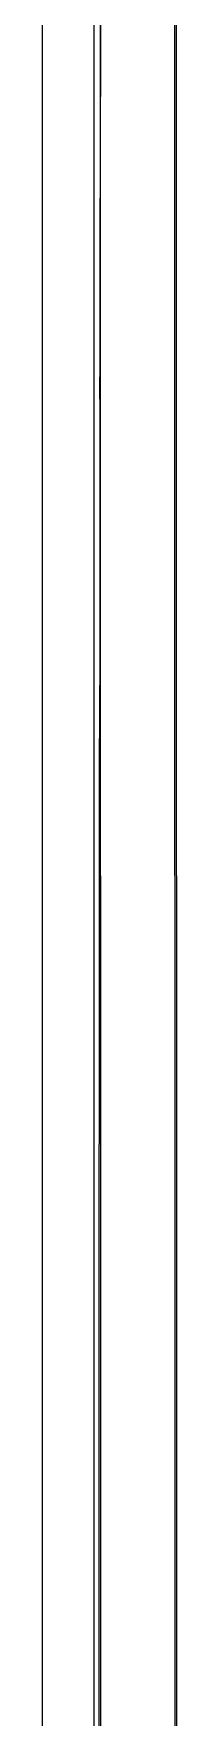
# Model space of a CAD drawing. Header units: millimetres. Extents: x -159872 to 386485, y -250577 to 158966.
# Drawn here: x 371085.5 to 371095.9, y 3091.3 to 3220.4 of the extents above; entities that cross this region are included whole.
import ezdxf

# ---------------------------------------------------------------- set-up
doc = ezdxf.new("R2010")
doc.units = ezdxf.units.MM
doc.layers.add('LDS-equipment-kitchen equipment', color=3, linetype='Continuous', lineweight=13)

# ---------------------------------------------------------------- blocks, each defined once
blk = doc.blocks.new('Group-335')
at = {"layer": 'LDS-equipment-kitchen equipment', "lineweight": 5}
for p, q in [((310422.21, 39403.68), (310422.18, 39704.56)), ((310422.21, 39403.68), (310422.18, 39704.56)), ((310412, 39701.46), (310412.03, 39406.78)), ((310412, 39701.46), (310412.03, 39406.78)), ((310416.02, 39406.77), (310415.99, 39701.46)), ((310416.02, 39406.77), (310415.99, 39701.46)), ((310416.52, 39406.52), (310416.49, 39701.72)), ((310416.52, 39406.52), (310416.49, 39701.72)), ((310422.34, 39411.92), (310422.31, 39696.32)), ((310422.34, 39411.92), (310422.31, 39696.32))]:
    blk.add_line(p, q, dxfattribs=at)
at = {"layer": 'LDS-equipment-kitchen equipment', "lineweight": 5, "transparency": 33554687}
for points in [[(310416.49, 39671.84), (310416.52, 39680.76), (310416.56, 39689.68), (310416.61, 39698.59)], [(310416.49, 39671.84), (310416.52, 39680.76), (310416.56, 39689.68), (310416.61, 39698.59)], [(310416.44, 39649.9), (310416.45, 39657.21), (310416.46, 39664.52), (310416.49, 39671.84)], [(310416.44, 39649.9), (310416.45, 39657.21), (310416.46, 39664.52), (310416.49, 39671.84)], [(310416.44, 39649.9), (310416.44, 39642.58), (310416.43, 39635.26), (310416.42, 39627.94)], [(310416.44, 39649.9), (310416.44, 39642.58), (310416.43, 39635.26), (310416.42, 39627.94)], [(310416.39, 39591.03), (310416.4, 39603.33), (310416.41, 39615.63), (310416.42, 39627.93)], [(310416.39, 39591.03), (310416.4, 39603.33), (310416.41, 39615.63), (310416.42, 39627.93)], [(310416.39, 39517.21), (310416.36, 39541.82), (310416.36, 39566.42), (310416.39, 39591.03)], [(310416.39, 39517.21), (310416.36, 39541.82), (310416.36, 39566.42), (310416.39, 39591.03)]]:
    blk.add_open_spline(points, degree=3, dxfattribs=at)
blk = doc.blocks.new('Group-337')
at = {"layer": 'LDS-equipment-kitchen equipment'}
blk.add_blockref('Group-335', (0, 0), dxfattribs=at)
blk = doc.blocks.new('Group-338')
at = {"layer": 'LDS-equipment-kitchen equipment'}
blk.add_blockref('Group-337', (0, 0), dxfattribs=at)

msp = doc.modelspace()

# ---------------------------------------------------------------- block references
at = {"layer": 'LDS-equipment-kitchen equipment', "color": 7}
msp.add_blockref('Group-338', (60673.51323, -36457.51522), dxfattribs=at)

doc.saveas('drawing.dxf')
